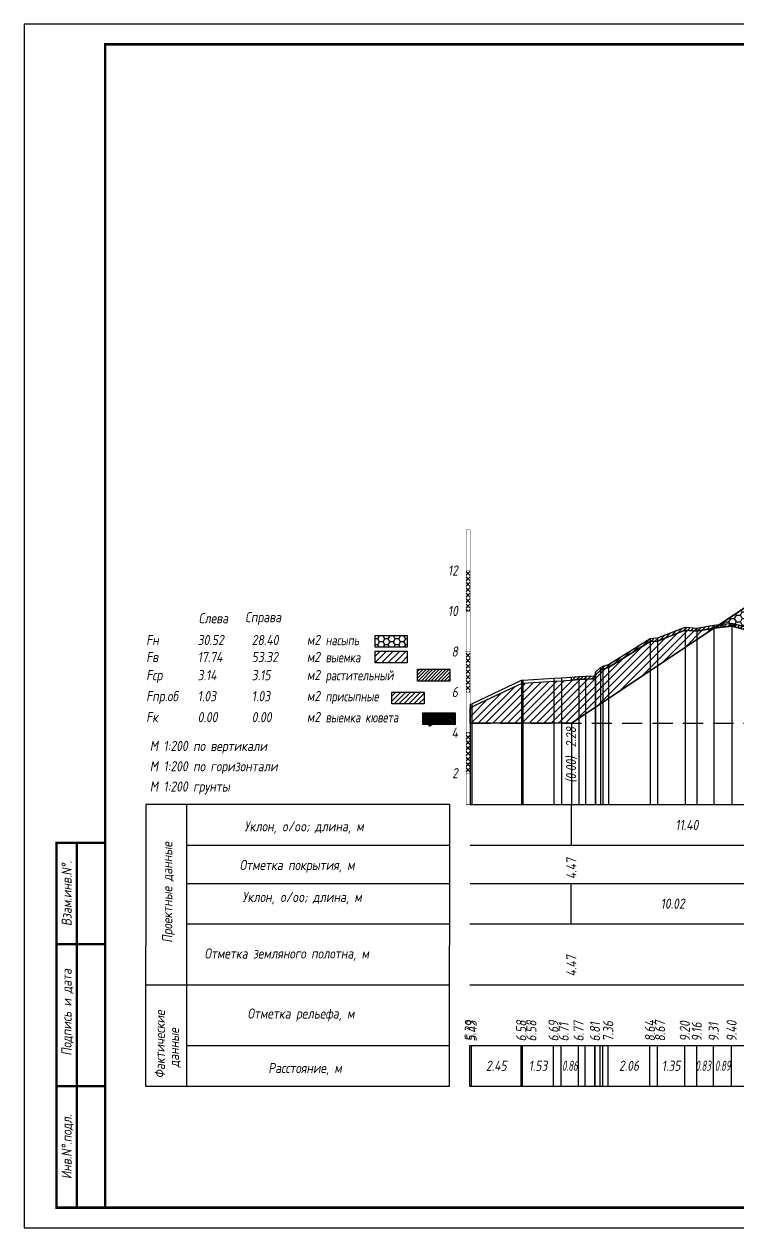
# Model space of a CAD drawing. Extents: x -717 to 1451, y -133302 to 233.
# Drawn here: x -30.1 to 146.1, y -102602.4 to -102305.4 of the extents above; entities that cross this region are included whole.
import ezdxf
from ezdxf.enums import TextEntityAlignment as Align

# ---------------------------------------------------------------- set-up
doc = ezdxf.new("R2010")
doc.units = 0
doc.linetypes.add('штриховая', pattern=[0.75, 0.5, -0.25])
for name, color, linetype in [('Зарамочное оформление', 7, 'Continuous'), ('Интерполированный поперечник', 2, 'Continuous'), ('Код_510', 7, 'Continuous'), ('Код_514', 1, 'Continuous'), ('Код_516', 1, 'Continuous'), ('Контур_0', 7, 'Continuous'), ('Контур_508', 7, 'Continuous'), ('Контур_512', 7, 'Continuous'), ('Контур_513', 7, 'Continuous'), ('Контур_818', 7, 'Continuous'), ('Красный поперечник', 1, 'Continuous'), ('Линейка абсолютных высот', 7, 'Continuous'), ('Объем выемки', 7, 'Continuous'), ('Объем кюветов', 7, 'Continuous'), ('Объем насыпи', 7, 'Continuous'), ('Объем присыпных обочин', 7, 'Continuous'), ('Объем срезки растительного слоя', 7, 'Continuous'), ('Объём_2650', 7, 'Continuous'), ('Объём_2661', 7, 'Continuous'), ('Объём_2666', 7, 'Continuous'), ('Объём_2667', 7, 'Continuous'), ('Объём_2668', 7, 'Continuous'), ('Объём_2669', 7, 'Continuous'), ('Объём_2675', 7, 'Continuous'), ('Рабочие отметки', 7, 'Continuous'), ('Рабочие отметки доп.', 7, 'Continuous'), ('Таблица', 7, 'Continuous'), ('Черный поперечник', 3, 'Continuous')]:
    doc.layers.add(name, color=color, linetype=linetype)
for name, color, linetype, true_color in [('Контур_2570', 7, 'Continuous', 0x80ff00), ('Контур_2736', 4, 'Continuous', 0x00ffff), ('Контур_2737', 4, 'Continuous', 0x00ffff), ('Контур_2738', 4, 'Continuous', 0x00ffff), ('Контур_2739', 4, 'Continuous', 0x00ffff), ('Контур_2741', 4, 'Continuous', 0x00ffff), ('Контур_2742', 4, 'Continuous', 0x00ffff), ('Контур_2743', 4, 'Continuous', 0x00ffff), ('Контур_2744', 7, 'Continuous', 0xa4ffff), ('Контур_2745', 7, 'Continuous', 0xa4ffff), ('Контур_2747', 4, 'Continuous', 0x00ffff), ('Контур_2748', 4, 'Continuous', 0x00ffff), ('Контур_2749', 4, 'Continuous', 0x00ffff), ('Контур_2750', 4, 'Continuous', 0x00ffff), ('Контур_2751', 4, 'Continuous', 0x00ffff), ('Контур_2752', 4, 'Continuous', 0x00ffff), ('Контур_703', 4, 'Continuous', 0x00ffff), ('Контур_705', 4, 'Continuous', 0x00ffff), ('Контур_707', 4, 'Continuous', 0x00ffff), ('Контур_720', 131, 'Continuous', 0xaaffff), ('Объём_2563', 7, 'Continuous', 0xff8000), ('Объём_2570', 7, 'Continuous', 0x80ff00), ('Объём_2600', 7, 'Continuous', 0x808000), ('Объём_2620', 2, 'Continuous', 0xffff00)]:
    doc.layers.add(name, color=color, linetype=linetype, true_color=true_color)
doc.styles.add('М', font='romand.shx', dxfattribs={"width": 0.8, "oblique": 10, "height": 2.5})
pattern_1 = [(45.0000013, (0, 0), (-0.6735192404, 0.673519211), []), (135.0000003, (0, 0), (-0.673519222, -0.67351923), [])]

# ---------------------------------------------------------------- blocks, each defined once
blk = doc.blocks.new('условные обозначения')
at = {"layer": 'Объём_2563'}
h = blk.add_hatch(dxfattribs=at)
h.set_pattern_fill('ANSI31', color=256, scale=0.3)
h.set_pattern_definition([(45, (-34.5, -100.5), (-0.673519, 0.673519), [])])
h.paths.add_polyline_path([(18.26, 7.53), (27.08, 7.53), (27.08, 4.62), (18.26, 4.62)])
at = {"layer": 'Объём_2570'}
h = blk.add_hatch(dxfattribs=at)
h.set_pattern_fill('ANSI31', color=3, scale=0.2)
h.set_pattern_definition([(45, (-32.9034, -100.5), (-0.4490128, 0.4490128), [])])
h.paths.add_polyline_path([(25.29, 13.16), (34.12, 13.16), (34.12, 10.25), (25.29, 10.25)])
at = {"layer": 'Объём_2600'}
h = blk.add_hatch(dxfattribs=at)
h.set_pattern_fill('ANSI31', color=6, scale=0.4)
h.set_pattern_definition([(45, (-34.5, -100.5), (-0.898026, 0.898026), [])])
h.paths.add_polyline_path([(13.63, 17.67), (22.46, 17.67), (22.46, 14.76), (13.63, 14.76)])
at = {"layer": 'Объём_2620'}
h = blk.add_hatch(dxfattribs=at)
h.set_pattern_fill('ANSI31', color=2, scale=0.1)
h.set_pattern_definition([(45, (-33.755, -100.5), (-0.2245064, 0.2245064), [])])
h.paths.add_polyline_path([(26.75, 2.41), (35.57, 2.41), (35.57, -0.5), (26.75, -0.5)])
at = {"layer": 'Объём_2650'}
h = blk.add_hatch(dxfattribs=at)
h.set_pattern_fill('HONEY', color=5, scale=0.3)
h.set_pattern_definition([(0, (-34.5, -100.5), (1.42875, 0.824889), [0.9525, -1.905]), (120, (-34.5, -100.5), (-1.42875, 0.824889), [0.9525, -1.905]), (60, (-34.5, -100.5), (3e-09, 1.6497784), [-1.905, 0.9525])])
h.paths.add_polyline_path([(13.63, 21.49), (22.46, 21.49), (22.46, 18.58), (13.63, 18.58)])
at = {"layer": 'Объём_2563'}
blk.add_lwpolyline([(18.26, 7.53), (27.08, 7.53), (27.08, 4.62), (18.26, 4.62)], close=True, dxfattribs=at)
at = {"layer": 'Объём_2620', "color": 2}
blk.add_lwpolyline([(26.75, 2.41), (35.57, 2.41), (35.57, -0.5), (26.75, -0.5)], close=True, dxfattribs=at)
at = {"layer": 'Объём_2650', "color": 5}
blk.add_lwpolyline([(13.63, 21.49), (22.46, 21.49), (22.46, 18.58), (13.63, 18.58)], close=True, dxfattribs=at)
at = {"layer": 'Объём_2650', "color": 6}
blk.add_lwpolyline([(13.63, 17.67), (22.46, 17.67), (22.46, 14.76), (13.63, 14.76)], close=True, dxfattribs=at)
at = {"layer": 'Объём_2650', "color": 3}
blk.add_lwpolyline([(25.29, 13.16), (34.12, 13.16), (34.12, 10.25), (25.29, 10.25)], close=True, dxfattribs=at)
at = {"layer": 'Объем насыпи', "color": 1, "style": 'М', "oblique": 10, "width": 0.8}
for s, p in [('насыпь', (0.09, 19.09)), ('выемка', (0.09, 14.89)), ('растительный', (0.09, 10.42)), ('присыпные', (0.09, 5.24)), ('выемка кювета', (0.09, 0.06))]:
    blk.add_text(s, height=2.5, dxfattribs=at).set_placement(p)

msp = doc.modelspace()

# ---------------------------------------------------------------- hatches: boundary and pattern name
at = {"layer": 'Линейка абсолютных высот'}
h = msp.add_hatch(dxfattribs=at)
h.set_pattern_fill('ANSI37', scale=0.3, style=0)
h.set_pattern_definition(pattern_1)
h.paths.add_polyline_path([(80, -102450.227), (80, -102440.227), (79, -102440.227), (79, -102450.227)])
h = msp.add_hatch(dxfattribs=at)
h.set_pattern_fill('ANSI37', scale=0.3, style=0)
h.set_pattern_definition(pattern_1)
h.paths.add_polyline_path([(80, -102470.227), (80, -102460.227), (79, -102460.227), (79, -102470.227)])
h = msp.add_hatch(dxfattribs=at)
h.set_pattern_fill('ANSI37', scale=0.3, style=0)
h.set_pattern_definition(pattern_1)
h.paths.add_polyline_path([(80, -102490.227), (80, -102480.227), (79, -102480.227), (79, -102490.227)])
at = {"layer": 'Объём_2570'}
h = msp.add_hatch(dxfattribs=at)
h.set_pattern_fill('ANSI31', color=256, scale=0.2)
h.paths.add_polyline_path([(209.744, -102456.098), (173.341, -102456.204), (153.743, -102455.854), (148.973, -102455.848), (147.712, -102454.799), (144.58, -102453.998), (140.151, -102454.434), (135.981, -102455.182), (133.039, -102454.969), (126.275, -102457.629), (124.424, -102457.783), (114.135, -102464.169), (112.786, -102464.578), (112.147, -102464.877), (110.938, -102466.043), (110.854, -102466.926), (106.82, -102467.143), (105, -102467.265), (105, -102466.515), (106.82, -102466.393), (110.854, -102466.176), (110.938, -102465.293), (112.147, -102464.127), (112.786, -102463.828), (114.135, -102463.419), (124.424, -102457.033), (126.275, -102456.879), (133.039, -102454.219), (135.981, -102454.432), (140.151, -102453.684), (144.58, -102453.248), (147.712, -102454.049), (148.973, -102455.098), (153.743, -102455.104), (173.341, -102455.454), (209.744, -102455.348)])
at = {"layer": 'Объём_2600'}
h = msp.add_hatch(dxfattribs=at)
h.set_pattern_fill('HONEY', color=5, scale=0.3)
h.paths.add_polyline_path([(155.103, -102444.489), (209.744, -102442.849), (209.744, -102456.098), (173.341, -102456.204), (153.743, -102455.854), (148.973, -102455.848), (147.712, -102454.799), (144.58, -102453.998), (140.19, -102454.431)])
h = msp.add_hatch(dxfattribs=at)
h.set_pattern_fill('ANSI31', color=6, scale=0.4)
h.paths.add_polyline_path([(93.003, -102468.053), (100.631, -102467.549), (102.529, -102467.431), (106.82, -102467.143), (110.854, -102466.926), (110.938, -102466.043), (112.147, -102464.877), (112.786, -102464.578), (114.135, -102464.169), (124.424, -102457.783), (126.275, -102457.629), (133.039, -102454.969), (135.981, -102455.182), (140.19, -102454.431), (105, -102477.891), (80, -102477.891), (80, -102474.031), (92.672, -102468.075)])

# ---------------------------------------------------------------- linework, layer by layer
at = {"layer": 'Интерполированный поперечник', "linetype": 'штриховая', "ltscale": 10, "flags": 128}
msp.add_lwpolyline([(80, -102477.877), (339.652, -102478.013)], dxfattribs=at)
at = {"layer": 'Код_510'}
for p, q in [((79.946, -102567.421), (79.946, -102557.421)), ((80.356, -102567.421), (80.356, -102557.421)), ((92.617, -102567.421), (92.617, -102557.421)), ((92.67, -102567.421), (92.67, -102557.421)), ((92.948, -102567.421), (92.948, -102557.421)), ((100.577, -102567.421), (100.577, -102557.421)), ((102.475, -102567.421), (102.475, -102557.421)), ((106.766, -102567.421), (106.766, -102557.421)), ((108.432, -102567.421), (108.432, -102557.421)), ((110.8, -102567.421), (110.8, -102557.421)), ((110.884, -102567.421), (110.884, -102557.421)), ((112.092, -102567.421), (112.092, -102557.421)), ((112.732, -102567.421), (112.732, -102557.421)), ((114.08, -102567.421), (114.08, -102557.421)), ((124.37, -102567.421), (124.37, -102557.421)), ((126.22, -102567.421), (126.22, -102557.421)), ((132.985, -102567.421), (132.985, -102557.421)), ((135.927, -102567.421), (135.927, -102557.421)), ((140.097, -102567.421), (140.097, -102557.421)), ((144.526, -102567.421), (144.526, -102557.421))]:
    msp.add_line(p, q, dxfattribs=at)
at = {"layer": 'Код_514'}
msp.add_line((105, -102508), (105, -102498), dxfattribs=at)
at = {"layer": 'Код_516'}
msp.add_line((104.946, -102527.421), (104.946, -102517.421), dxfattribs=at)
at = {"layer": 'Контур_0', "flags": 128}
for points in [[(161.994, -102439.894), (105, -102477.891), (105, -102477.891), (105, -102477.891), (105, -102477.891), (105, -102477.891), (105, -102477.891), (105, -102477.891), (105, -102477.891), (105, -102477.891), (105, -102477.891), (105, -102477.891), (105, -102477.891), (105, -102477.891), (105, -102477.891), (105, -102477.891)], [(161.994, -102439.894), (105, -102477.891), (105, -102477.891), (105, -102477.891), (105, -102477.891), (105, -102477.891), (105, -102477.891), (105, -102477.891), (105, -102477.891), (105, -102477.891), (105, -102477.891), (105, -102477.891), (105, -102477.891), (105, -102477.891), (105, -102477.891), (105, -102477.891), (105, -102477.891), (105, -102477.891), (105, -102477.891), (105, -102477.891), (105, -102477.891), (105, -102477.891), (105, -102477.891), (105, -102477.891), (105, -102477.891), (105, -102477.891), (105, -102477.891), (105, -102477.891), (105, -102477.891), (105, -102477.891)]]:
    msp.add_lwpolyline(points, dxfattribs=at)
at = {"layer": 'Контур_2570', "flags": 128}
msp.add_lwpolyline([(80, -102474.031), (80.41, -102473.845), (92.672, -102468.075), (92.724, -102468.07), (93.003, -102468.053), (100.631, -102467.549), (102.529, -102467.431), (106.82, -102467.143), (108.486, -102467.056), (110.854, -102466.926), (110.938, -102466.043), (112.147, -102464.877), (112.786, -102464.578), (114.135, -102464.169), (124.424, -102457.783), (126.275, -102457.629), (133.039, -102454.969), (135.981, -102455.182), (140.151, -102454.434), (144.58, -102453.998), (147.712, -102454.799)], dxfattribs=at)
at = {"layer": 'Контур_2736', "flags": 128}
msp.add_lwpolyline([(161.994, -102439.894), (105, -102477.891)], dxfattribs=at)
at = {"layer": 'Контур_2737', "flags": 128}
msp.add_lwpolyline([(105, -102477.891), (105, -102477.891)], dxfattribs=at)
at = {"layer": 'Контур_2738', "flags": 128}
msp.add_lwpolyline([(105, -102477.891), (105, -102477.891)], dxfattribs=at)
at = {"layer": 'Контур_2739', "flags": 128}
msp.add_lwpolyline([(105, -102477.891), (105, -102477.891)], dxfattribs=at)
at = {"layer": 'Контур_2741', "flags": 128}
msp.add_lwpolyline([(105, -102477.891), (105, -102477.891)], dxfattribs=at)
at = {"layer": 'Контур_2742', "flags": 128}
msp.add_lwpolyline([(105, -102477.891), (105, -102477.891)], dxfattribs=at)
at = {"layer": 'Контур_2743', "flags": 128}
msp.add_lwpolyline([(105, -102477.891), (105, -102477.891)], dxfattribs=at)
at = {"layer": 'Контур_2744', "flags": 128}
msp.add_lwpolyline([(105, -102477.891), (105, -102477.891)], dxfattribs=at)
msp.add_lwpolyline([(105, -102477.891), (105, -102477.891)], dxfattribs=at)
msp.add_lwpolyline([(105, -102477.891), (105, -102477.891)], dxfattribs=at)
msp.add_lwpolyline([(105, -102477.891), (105, -102477.891)], dxfattribs=at)
msp.add_lwpolyline([(105, -102477.891), (105, -102477.891)], dxfattribs=at)
msp.add_lwpolyline([(105, -102477.891), (105, -102477.891)], dxfattribs=at)
at = {"layer": 'Контур_2745', "flags": 128}
msp.add_lwpolyline([(105, -102477.891), (105, -102477.891)], dxfattribs=at)
msp.add_lwpolyline([(105, -102477.891), (105, -102477.891)], dxfattribs=at)
msp.add_lwpolyline([(105, -102477.891), (105, -102477.891)], dxfattribs=at)
msp.add_lwpolyline([(105, -102477.891), (105, -102477.891)], dxfattribs=at)
msp.add_lwpolyline([(105, -102477.891), (105, -102477.891)], dxfattribs=at)
msp.add_lwpolyline([(105, -102477.891), (105, -102477.891)], dxfattribs=at)
at = {"layer": 'Контур_2747', "flags": 128}
msp.add_lwpolyline([(105, -102477.891), (105, -102477.891)], dxfattribs=at)
at = {"layer": 'Контур_2748', "flags": 128}
msp.add_lwpolyline([(105, -102477.891), (105, -102477.891)], dxfattribs=at)
at = {"layer": 'Контур_2749', "flags": 128}
msp.add_lwpolyline([(105, -102477.891), (105, -102477.891)], dxfattribs=at)
at = {"layer": 'Контур_2750', "flags": 128}
msp.add_lwpolyline([(105, -102477.891), (105, -102477.891)], dxfattribs=at)
at = {"layer": 'Контур_2751', "flags": 128}
msp.add_lwpolyline([(105, -102477.891), (105, -102477.891)], dxfattribs=at)
at = {"layer": 'Контур_2752', "flags": 128}
msp.add_lwpolyline([(105, -102477.891), (105, -102477.891)], dxfattribs=at)
at = {"layer": 'Контур_508', "flags": 128}
msp.add_lwpolyline([(105, -102477.891), (155.103, -102444.489), (209.744, -102442.849), (264.385, -102444.489), (314.652, -102478)], dxfattribs=at)
at = {"layer": 'Контур_512', "flags": 128}
msp.add_lwpolyline([(105, -102477.891), (155.103, -102444.489), (209.744, -102442.849), (264.385, -102444.489), (314.652, -102478)], dxfattribs=at)
at = {"layer": 'Контур_513', "flags": 128}
msp.add_lwpolyline([(105, -102477.891), (155.103, -102444.489), (209.744, -102442.849), (264.385, -102444.489), (314.652, -102478)], dxfattribs=at)
at = {"layer": 'Контур_703', "flags": 128}
for points in [[(161.994, -102439.894), (105, -102477.891)], [(105, -102477.891), (105, -102477.891)]]:
    msp.add_lwpolyline(points, dxfattribs=at)
at = {"layer": 'Контур_705', "flags": 128}
msp.add_lwpolyline([(105, -102477.891), (105, -102477.891)], dxfattribs=at)
at = {"layer": 'Контур_707', "flags": 128}
msp.add_lwpolyline([(105, -102477.891), (105, -102477.891)], dxfattribs=at)
at = {"layer": 'Контур_720', "flags": 128}
msp.add_lwpolyline([(105, -102477.891), (105, -102477.891)], dxfattribs=at)
at = {"layer": 'Контур_818', "flags": 128}
msp.add_lwpolyline([(105, -102467.265), (106.82, -102467.143), (108.486, -102467.056), (110.854, -102466.926), (110.938, -102466.043), (112.147, -102464.877), (112.786, -102464.578), (114.135, -102464.169), (124.424, -102457.783), (126.275, -102457.629), (133.039, -102454.969), (135.981, -102455.182), (140.151, -102454.434), (144.58, -102453.998), (147.712, -102454.799)], dxfattribs=at)
at = {"layer": 'Красный поперечник'}
for q in [(161.994, -102439.894), (105, -102498)]:
    msp.add_line((105, -102477.891), q, dxfattribs=at)
at = {"layer": 'Линейка абсолютных высот', "color": 7, "const_width": 0.1, "flags": 128}
for points in [[(80, -102440.227), (80, -102430.227), (79, -102430.227), (79, -102440.227), (80, -102440.227)], [(80, -102450.227), (80, -102440.227), (79, -102440.227), (79, -102450.227), (80, -102450.227)], [(80, -102460.227), (80, -102450.227), (79, -102450.227), (79, -102460.227), (80, -102460.227)], [(80, -102470.227), (80, -102460.227), (79, -102460.227), (79, -102470.227), (80, -102470.227)], [(80, -102480.227), (80, -102470.227), (79, -102470.227), (79, -102480.227), (80, -102480.227)], [(80, -102490.227), (80, -102480.227), (79, -102480.227), (79, -102490.227), (80, -102490.227)], [(80, -102498), (80, -102490.227), (79, -102490.227), (79, -102498), (80, -102498)]]:
    msp.add_lwpolyline(points, dxfattribs=at)
at = {"layer": 'Объём_2570', "flags": 128}
msp.add_lwpolyline([(147.712, -102454.799), (144.58, -102453.998), (140.151, -102454.434), (135.981, -102455.182), (133.039, -102454.969), (126.275, -102457.629), (124.424, -102457.783), (114.135, -102464.169), (112.786, -102464.578), (112.147, -102464.877), (110.938, -102466.043), (110.854, -102466.926), (106.82, -102467.143), (105, -102467.265), (105, -102466.515), (106.82, -102466.393), (110.854, -102466.176), (110.938, -102465.293), (112.147, -102464.127), (112.786, -102463.828), (114.135, -102463.419), (124.424, -102457.033), (126.275, -102456.879), (133.039, -102454.219), (135.981, -102454.432), (140.151, -102453.684), (144.58, -102453.248), (147.712, -102454.049)], dxfattribs=at)
at = {"layer": 'Объём_2600', "color": 5, "flags": 128}
for points in [[(155.103, -102444.489), (209.744, -102442.849), (209.744, -102456.098), (173.341, -102456.204), (153.743, -102455.854), (148.973, -102455.848), (147.712, -102454.799), (144.58, -102453.998), (140.19, -102454.431), (155.103, -102444.489), (155.103, -102444.489)], [(69.896, -102477.872), (71.558, -102477.873), (70.636, -102478.293), (69.961, -102478.612), (69.896, -102478.618), (69.896, -102477.872), (69.896, -102477.872)]]:
    msp.add_lwpolyline(points, dxfattribs=at)
at = {"layer": 'Объём_2650', "color": 6, "flags": 128}
msp.add_lwpolyline([(93.003, -102468.053), (100.631, -102467.549), (102.529, -102467.431), (106.82, -102467.143), (110.854, -102466.926), (110.938, -102466.043), (112.147, -102464.877), (112.786, -102464.578), (114.135, -102464.169), (124.424, -102457.783), (126.275, -102457.629), (133.039, -102454.969), (135.981, -102455.182), (140.19, -102454.431), (105, -102477.891), (80, -102477.891), (80, -102474.031), (92.672, -102468.075), (93.003, -102468.053), (93.003, -102468.053)], dxfattribs=at)
at = {"layer": 'Объём_2661', "flags": 128}
msp.add_lwpolyline([(161.994, -102439.894), (105, -102477.891)], dxfattribs=at)
at = {"layer": 'Объём_2666', "flags": 128}
msp.add_lwpolyline([(161.994, -102439.894), (105, -102477.891)], dxfattribs=at)
at = {"layer": 'Объём_2667', "flags": 128}
msp.add_lwpolyline([(105, -102477.891), (105, -102477.891)], dxfattribs=at)
msp.add_lwpolyline([(105, -102477.891), (105, -102477.891)], dxfattribs=at)
at = {"layer": 'Объём_2668', "flags": 128}
msp.add_lwpolyline([(105, -102477.891), (105, -102477.891)], dxfattribs=at)
msp.add_lwpolyline([(105, -102477.891), (105, -102477.891)], dxfattribs=at)
at = {"layer": 'Объём_2669', "flags": 128}
msp.add_lwpolyline([(105, -102477.891), (105, -102477.891)], dxfattribs=at)
msp.add_lwpolyline([(105, -102477.891), (105, -102477.891)], dxfattribs=at)
at = {"layer": 'Объём_2675', "flags": 128}
msp.add_lwpolyline([(105, -102477.891), (105, -102477.891)], dxfattribs=at)
msp.add_lwpolyline([(105, -102477.891), (105, -102477.891)], dxfattribs=at)
msp.add_lwpolyline([(105, -102477.891), (105, -102477.891)], dxfattribs=at)
msp.add_lwpolyline([(105, -102477.891), (105, -102477.891)], dxfattribs=at)
msp.add_lwpolyline([(105, -102477.891), (105, -102477.891)], dxfattribs=at)
msp.add_lwpolyline([(105, -102477.891), (105, -102477.891)], dxfattribs=at)
msp.add_lwpolyline([(105, -102477.891), (105, -102477.891)], dxfattribs=at)
msp.add_lwpolyline([(105, -102477.891), (105, -102477.891)], dxfattribs=at)
msp.add_lwpolyline([(105, -102477.891), (105, -102477.891)], dxfattribs=at)
msp.add_lwpolyline([(105, -102477.891), (105, -102477.891)], dxfattribs=at)
msp.add_lwpolyline([(105, -102477.891), (105, -102477.891)], dxfattribs=at)
msp.add_lwpolyline([(105, -102477.891), (105, -102477.891)], dxfattribs=at)
at = {"layer": 'Таблица'}
for p, q in [((80, -102498), (339.652, -102498)), ((80, -102508), (339.652, -102508)), ((80, -102517.421), (339.652, -102517.421)), ((79.946, -102527.421), (339.598, -102527.421)), ((79.946, -102542.421), (339.598, -102542.421)), ((79.946, -102557.421), (339.598, -102557.421)), ((79.946, -102567.421), (339.598, -102567.421))]:
    msp.add_line(p, q, dxfattribs=at)
at = {"layer": 'Таблица', "linetype": 'Continuous', "flags": 128}
for points in [[(0, -102498), (-0.054, -102567.421)], [(75, -102498), (0, -102498)], [(10, -102498), (10, -102567.421)], [(74.946, -102567.421), (75, -102498)], [(10, -102508), (75, -102508)], [(10, -102517.421), (75, -102517.421)], [(9.946, -102527.421), (74.946, -102527.421)], [(-0.054, -102542.421), (74.946, -102542.421)], [(9.946, -102557.421), (74.946, -102557.421)], [(-0.054, -102567.421), (74.946, -102567.421)]]:
    msp.add_lwpolyline(points, dxfattribs=at)
at = {"layer": 'Черный поперечник', "color": 7}
for p, q in [((133.039, -102454.219), (133.039, -102498)), ((135.981, -102454.432), (135.981, -102498)), ((140.151, -102453.684), (140.151, -102498)), ((144.58, -102453.248), (144.58, -102498)), ((124.424, -102457.033), (124.424, -102498)), ((126.275, -102456.879), (126.275, -102498)), ((112.147, -102464.127), (112.147, -102498)), ((112.786, -102463.828), (112.786, -102498)), ((114.135, -102463.419), (114.135, -102498)), ((92.672, -102467.325), (92.672, -102498)), ((92.724, -102467.32), (92.724, -102498)), ((93.003, -102467.303), (93.003, -102498)), ((100.631, -102466.799), (100.631, -102498)), ((102.529, -102466.681), (102.529, -102498)), ((106.82, -102466.393), (106.82, -102498)), ((108.486, -102466.306), (108.486, -102498)), ((110.854, -102466.176), (110.854, -102498)), ((110.938, -102465.293), (110.938, -102498)), ((80, -102473.281), (80, -102498)), ((80.41, -102473.095), (80.41, -102498))]:
    msp.add_line(p, q, dxfattribs=at)
at = {"layer": 'Черный поперечник', "flags": 128}
msp.add_lwpolyline([(80, -102473.281), (80.41, -102473.095), (92.672, -102467.325), (92.724, -102467.32), (93.003, -102467.303), (100.631, -102466.799), (102.529, -102466.681), (106.82, -102466.393), (108.486, -102466.306), (110.854, -102466.176), (110.938, -102465.293), (112.147, -102464.127), (112.786, -102463.828), (114.135, -102463.419), (124.424, -102457.033), (126.275, -102456.879), (133.039, -102454.219), (135.981, -102454.432), (140.151, -102453.684), (144.58, -102453.248), (147.712, -102454.049)], dxfattribs=at)

# ---------------------------------------------------------------- block references
at = {"layer": 'Объём_2570', "xscale": 0.9}
msp.add_blockref('условные обозначения', (44.274, -102477.762), dxfattribs=at)

# ---------------------------------------------------------------- texts
at = {"style": 'М', "oblique": 10, "width": 0.8}
msp.add_text('М 1:200 грунты', height=2.5, dxfattribs=at).set_placement((0.973, -102494.769))
at = {"layer": 'Код_510', "style": 'М', "oblique": 10, "width": 0.8}
for s, p in [('5.43', (80.356, -102556.421)), ('6.58', (92.617, -102556.421)), ('6.58', (95.117, -102556.421)), ('6.69', (100.577, -102556.421)), ('8.64', (124.37, -102556.421)), ('8.67', (126.87, -102556.421)), ('5.39', (79.946, -102556.421)), ('6.71', (103.077, -102556.421)), ('6.77', (106.766, -102556.421)), ('6.81', (110.8, -102556.421)), ('7.36', (114.08, -102556.421)), ('9.20', (132.985, -102556.421)), ('9.16', (135.927, -102556.421)), ('9.31', (140.097, -102556.421)), ('9.40', (144.526, -102556.421))]:
    msp.add_text(s, height=2.5, rotation=90, dxfattribs=at).set_placement(p, align=Align.MIDDLE_LEFT)
at = {"layer": 'Код_510', "style": 'М', "oblique": 10}
for s, width, p in [('2.45', 0.8, (86.486, -102562.421)), ('1.53', 0.8, (96.763, -102562.421)), ('0.86', 0.6, (104.62, -102562.421)), ('2.06', 0.8, (119.225, -102562.421)), ('1.35', 0.8, (129.603, -102562.421)), ('0.83', 0.6, (137.484, -102562.421)), ('0.89', 0.6, (142.311, -102562.421))]:
    msp.add_text(s, height=2.5, dxfattribs=dict(at, width=width)).set_placement(p, align=Align.MIDDLE_CENTER)
at = {"layer": 'Код_514', "style": 'М', "oblique": 10, "width": 0.8}
msp.add_text('11.40', height=2.5, dxfattribs=at).set_placement((133.497, -102503), align=Align.MIDDLE_CENTER)
msp.add_text('4.47', height=2.5, rotation=90, dxfattribs=at).set_placement((105, -102516.382), align=Align.MIDDLE_LEFT)
at = {"layer": 'Код_516', "style": 'М', "oblique": 10, "width": 0.8}
msp.add_text('10.02', height=2.5, dxfattribs=at).set_placement((129.997, -102522.421), align=Align.MIDDLE_CENTER)
msp.add_text('4.47', height=2.5, rotation=90, dxfattribs=at).set_placement((105, -102540.371), align=Align.MIDDLE_LEFT)
at = {"layer": 'Линейка абсолютных высот', "style": 'М', "oblique": 10, "width": 0.8}
for s, p in [('12', (77, -102440.227)), ('10', (77, -102450.227)), ('8', (77, -102460.227)), ('6', (77, -102470.227)), ('4', (77, -102480.227)), ('2', (77, -102490.227))]:
    msp.add_text(s, height=2.5, dxfattribs=at).set_placement(p, align=Align.MIDDLE_RIGHT)
at = {"layer": 'Объем выемки', "style": 'М', "oblique": 10, "width": 0.8}
for s, p in [('Fв', (0.085, -102462.835)), ('17.74', (12.785, -102462.835)), ('53.32', (26.126, -102462.835)), ('м2', (39.731, -102462.802))]:
    msp.add_text(s, height=2.5, dxfattribs=at).set_placement(p)
at = {"layer": 'Объем кюветов', "style": 'М', "oblique": 10, "width": 0.8}
for s, p in [('Fк', (0.085, -102477.66)), ('0.00', (12.785, -102477.66)), ('0.00', (26.126, -102477.66)), ('м2', (39.731, -102477.627))]:
    msp.add_text(s, height=2.5, dxfattribs=at).set_placement(p)
at = {"layer": 'Объем насыпи', "style": 'М', "oblique": 10, "width": 0.8}
for s, p in [('Слева', (13.029, -102453.249)), ('Справа', (24.522, -102452.982)), ('Fн', (0.085, -102458.63)), ('30.52', (12.785, -102458.63)), ('28.40', (26.126, -102458.63)), ('м2', (39.731, -102458.597))]:
    msp.add_text(s, height=2.5, dxfattribs=at).set_placement(p)
at = {"layer": 'Объем присыпных обочин', "style": 'М', "oblique": 10, "width": 0.8}
for s, p in [('Fпр.об', (0.085, -102472.481)), ('1.03', (12.785, -102472.481)), ('1.03', (26.126, -102472.481)), ('м2', (39.731, -102472.448))]:
    msp.add_text(s, height=2.5, dxfattribs=at).set_placement(p)
at = {"layer": 'Объем срезки растительного слоя', "style": 'М', "oblique": 10, "width": 0.8}
for s, p in [('Fср', (0.085, -102467.303)), ('3.14', (12.785, -102467.303)), ('3.15', (26.126, -102467.303)), ('м2', (39.731, -102467.269))]:
    msp.add_text(s, height=2.5, dxfattribs=at).set_placement(p)
at = {"layer": 'Рабочие отметки', "color": 1, "style": 'М', "oblique": 10, "width": 0.8}
msp.add_text('2.28', height=2.5, rotation=90, dxfattribs=at).set_placement((104.922, -102478.821), align=Align.MIDDLE_RIGHT)
at = {"layer": 'Рабочие отметки доп.', "color": 1, "style": 'М', "oblique": 10, "width": 0.8}
msp.add_text('(0.00)', height=2.5, rotation=90, dxfattribs=at).set_placement((104.922, -102486.121), align=Align.MIDDLE_RIGHT)
at = {"layer": 'Таблица', "style": 'М', "oblique": 10, "width": 0.8}
for s, p in [('М 1:200 по вертикали', (0.973, -102484.769)), ('М 1:200 по горизонтали', (0.973, -102489.769)), ('Уклон, o/oo; длина, м', (24.315, -102504.584)), ('Отметка покрытия, м', (23.148, -102514.139)), ('Уклон, o/oo; длина, м', (23.824, -102522.017)), ('Отметка земляного полотна, м', (14.462, -102535.965)), ('Отметка рельефа, м', (25.077, -102550.777)), ('Расстояние, м', (30.202, -102564.23))]:
    msp.add_text(s, height=2.5, dxfattribs=at).set_placement(p)
for s, p in [('Проектные данные ', (6.519, -102532.074)), ('Фактические ', (4.698, -102565.528)), ('данные', (8.204, -102562.823))]:
    msp.add_text(s, height=2.5, rotation=90, dxfattribs=at).set_placement(p)

# ---------------------------------------------------------------- wipeouts: each hides what was drawn before it
msp.add_wipeout([(-10.054, -102507.421), (-22.054, -102507.421), (-22.054, -102597.421), (-10.054, -102597.421)]).dxf.layer = 'Зарамочное оформление'

# ---------------------------------------------------------------- next in the draw order: linework, layer by layer
at = {"flags": 128}
msp.add_lwpolyline([(-30.054, -102602.421), (389.946, -102602.421), (389.946, -102305.421), (-30.054, -102305.421)], close=True, dxfattribs=at)
at = {"const_width": 0.6, "flags": 128}
msp.add_lwpolyline([(-10.054, -102597.421), (384.946, -102597.421), (384.946, -102310.421), (-10.054, -102310.421)], close=True, dxfattribs=at)
at = {"layer": 'Зарамочное оформление', "linetype": 'Continuous', "lineweight": -3, "const_width": 0.6, "flags": 128}
for points in [[(-10.054, -102597.421), (-22.054, -102597.421), (-22.054, -102507.421), (-10.054, -102507.421)], [(-17.054, -102597.421), (-17.054, -102507.421)], [(-22.054, -102532.421), (-10.054, -102532.421)], [(-22.054, -102567.421), (-10.054, -102567.421)]]:
    msp.add_lwpolyline(points, dxfattribs=at)

# ---------------------------------------------------------------- next in the draw order: texts
at = {"layer": 'Зарамочное оформление', "lineweight": 15, "style": 'М', "oblique": 10, "width": 0.8}
for s, p in [('Взам.инв.N%%d.', (-19.554, -102519.921)), ('Подпись и дата', (-19.572, -102549.227)), ('Инв.N%%d.подл.', (-19.554, -102582.421))]:
    msp.add_text(s, height=2.5, rotation=90, dxfattribs=at).set_placement(p, align=Align.MIDDLE_CENTER)

doc.saveas('drawing.dxf')
